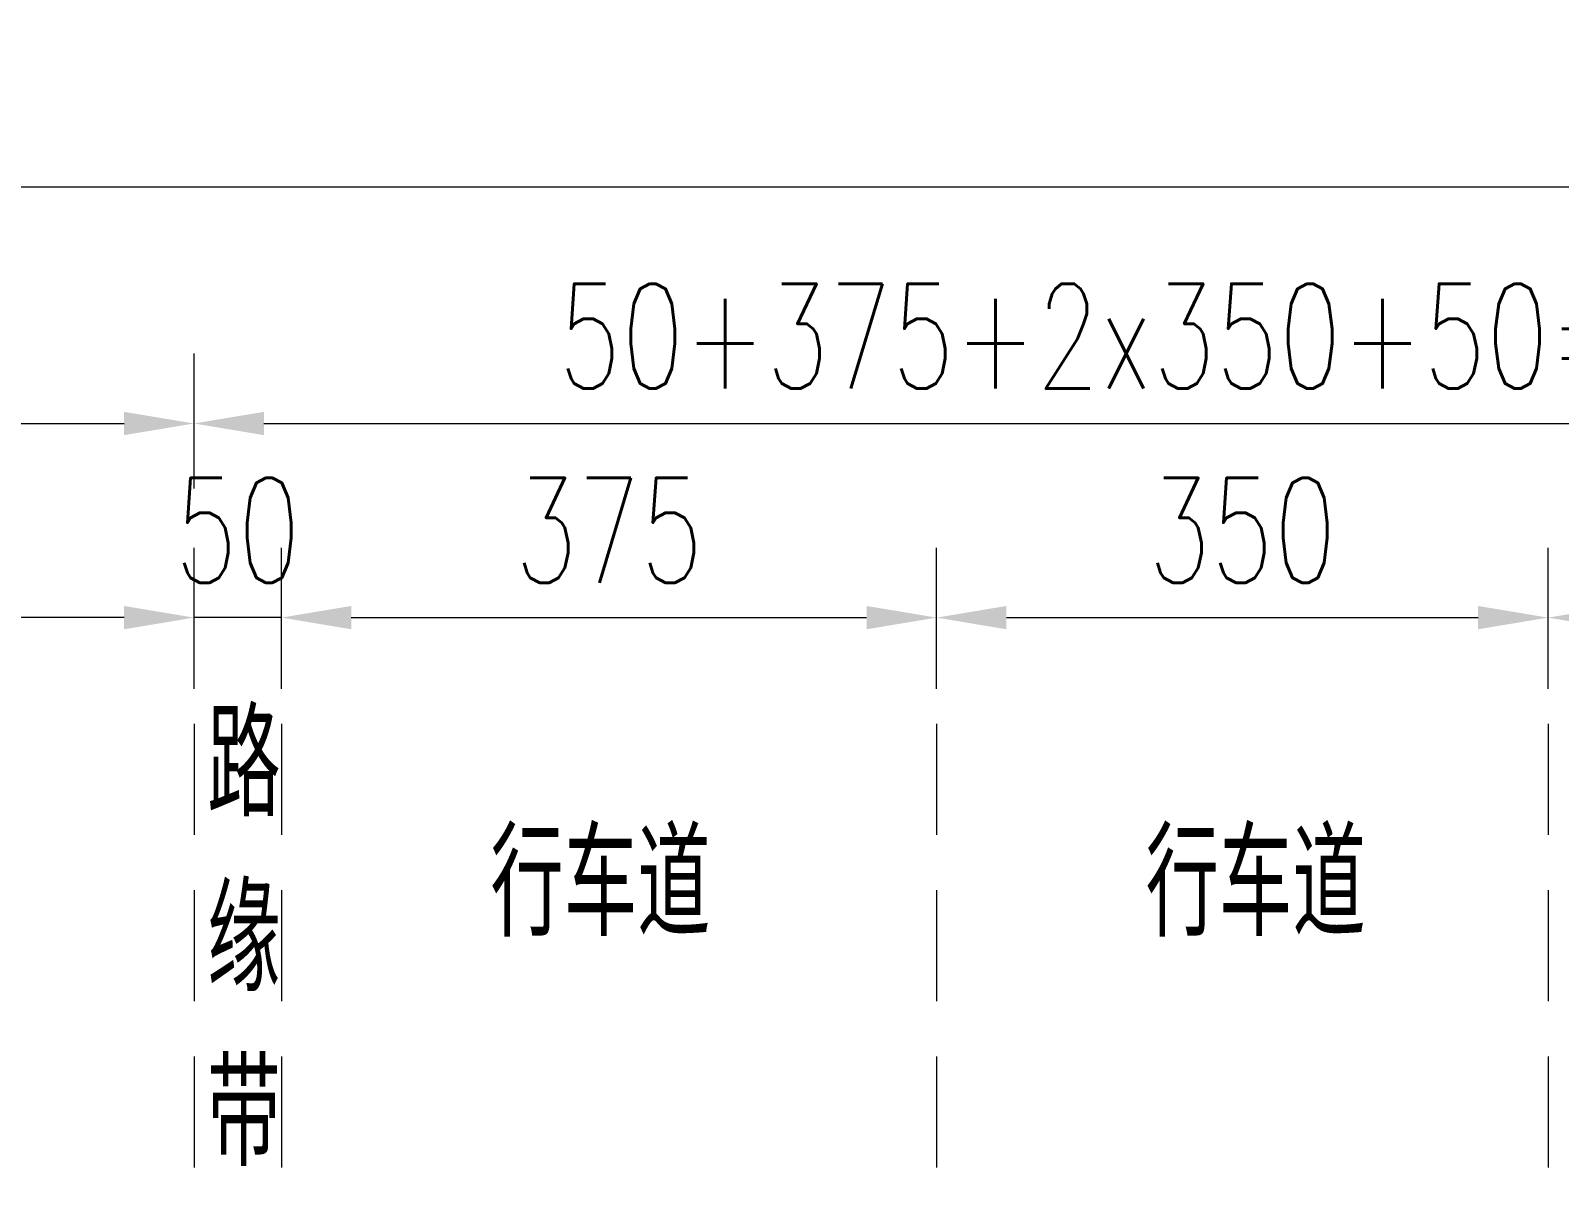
# Model space of a CAD drawing. Extents: x -1568 to -728, y -1287 to -990.
# Drawn here: x -1426.7 to -1382.94, y -1178.85 to -1145.7 of the extents above; entities that cross this region are included whole.
import ezdxf

# ---------------------------------------------------------------- set-up
doc = ezdxf.new("R2010")
doc.units = 0
doc.header["$LTSCALE"] = 5
doc.linetypes.add('DASHED', pattern=[19.05, 12.7, -6.35])
doc.layers.get('Defpoints').update_dxf_attribs({"linetype": 'CONTINUOUS'})
doc.layers.add('文字', color=7, linetype='CONTINUOUS')
doc.layers.add('标注', color=4, linetype='CONTINUOUS', lineweight=15)
doc.styles.get("Standard").update_dxf_attribs({"font": 'simplex1.shx', "width": 0.7, "bigfont": 'hztxt.shx'})
doc.dimstyles.new('比例1：200', dxfattribs={"dimtxt": 3, "dimasz": 2, "dimexe": 2, "dimexo": 1, "dimgap": 1, "dimtad": 1, "dimlfac": 20, "dimzin": 13, "dimdsep": 46, "dimtxsty": 'Standard', "dimcen": -0.09, "dimclrd": 256, "dimclre": 256, "dimclrt": 7, "dimaunit": 1, "dimadec": 0, "dimazin": 2, "dimtfac": 0.0005, "dimtix": 1, "dimtmove": 2, "dimatfit": 3, "dimfxl": 0, "dimtolj": 1, "dimtzin": 13, "dimlwd": -1, "dimlwe": -1, "dimarcsym": 0})

# ---------------------------------------------------------------- blocks, each defined once
blk = doc.blocks.new('*D22')
at = {"layer": 'Defpoints', "color": 0}
for p in [(-1422.019, -1156.953), (-1442.019, -1159.817), (-1422.019, -1159.817)]:
    blk.add_point(p, dxfattribs=at)
at = {"layer": '标注'}
for p, q in [((-1442.019, -1158.817), (-1442.019, -1154.953)), ((-1422.019, -1158.817), (-1422.019, -1154.953)), ((-1440.019, -1156.953), (-1424.019, -1156.953))]:
    blk.add_line(p, q, dxfattribs=at)
for points in [[(-1440.019, -1156.62), (-1440.019, -1157.286), (-1442.019, -1156.953)], [(-1424.019, -1156.62), (-1424.019, -1157.286), (-1422.019, -1156.953)]]:
    blk.add_solid(points, dxfattribs=at)
at = {"layer": '标注', "color": 7, "insert": (-1432.019, -1154.453), "char_height": 3, "attachment_point": 5}
blk.add_mtext('\\A1;400', dxfattribs=at)
blk = doc.blocks.new('*D23')
at = {"layer": 'Defpoints', "color": 0}
for p in [(-1363.269, -1156.953), (-1422.019, -1159.817), (-1363.269, -1159.817)]:
    blk.add_point(p, dxfattribs=at)
at = {"layer": '标注'}
for p, q in [((-1422.019, -1158.817), (-1422.019, -1154.953)), ((-1363.269, -1158.817), (-1363.269, -1154.953)), ((-1420.019, -1156.953), (-1365.269, -1156.953))]:
    blk.add_line(p, q, dxfattribs=at)
for points in [[(-1420.019, -1156.62), (-1420.019, -1157.286), (-1422.019, -1156.953)], [(-1365.269, -1156.62), (-1365.269, -1157.286), (-1363.269, -1156.953)]]:
    blk.add_solid(points, dxfattribs=at)
at = {"layer": '标注', "color": 7, "insert": (-1392.644, -1154.453), "char_height": 3, "attachment_point": 5}
blk.add_mtext('\\A1;50+375+2x350+50=1175', dxfattribs=at)
blk = doc.blocks.new('*D26')
at = {"layer": 'Defpoints', "color": 0}
for p in [(-1240.769, -1150.174), (-1465.769, -1159.817), (-1240.769, -1159.817)]:
    blk.add_point(p, dxfattribs=at)
at = {"layer": '标注'}
for p, q in [((-1465.769, -1156.174), (-1465.769, -1148.174)), ((-1240.769, -1156.174), (-1240.769, -1148.174)), ((-1463.769, -1150.174), (-1242.769, -1150.174))]:
    blk.add_line(p, q, dxfattribs=at)
for points in [[(-1463.769, -1149.84), (-1463.769, -1150.507), (-1465.769, -1150.174)], [(-1242.769, -1149.84), (-1242.769, -1150.507), (-1240.769, -1150.174)]]:
    blk.add_solid(points, dxfattribs=at)
at = {"layer": '标注', "color": 7, "insert": (-1353.269, -1147.674), "char_height": 3, "attachment_point": 5}
blk.add_mtext('\\A1;道路总宽45m', dxfattribs=at)
blk = doc.blocks.new('*D83')
at = {"layer": 'Defpoints', "color": 0}
for p in [(-1365.769, -1162.509), (-1383.269, -1165.547), (-1365.769, -1165.547)]:
    blk.add_point(p, dxfattribs=at)
at = {"layer": '标注'}
for p, q in [((-1383.269, -1164.547), (-1383.269, -1160.509)), ((-1365.769, -1164.547), (-1365.769, -1160.509)), ((-1381.269, -1162.509), (-1367.769, -1162.509))]:
    blk.add_line(p, q, dxfattribs=at)
for points in [[(-1381.269, -1162.176), (-1381.269, -1162.843), (-1383.269, -1162.509)], [(-1367.769, -1162.176), (-1367.769, -1162.843), (-1365.769, -1162.509)]]:
    blk.add_solid(points, dxfattribs=at)
at = {"layer": '标注', "color": 7, "insert": (-1374.519, -1160.009), "char_height": 3, "attachment_point": 5}
blk.add_mtext('\\A1;350', dxfattribs=at)
blk = doc.blocks.new('*D84')
at = {"layer": 'Defpoints', "color": 0}
for p in [(-1383.269, -1162.509), (-1400.769, -1165.547), (-1383.269, -1165.547)]:
    blk.add_point(p, dxfattribs=at)
at = {"layer": '标注'}
for p, q in [((-1400.769, -1164.547), (-1400.769, -1160.509)), ((-1383.269, -1164.547), (-1383.269, -1160.509)), ((-1398.769, -1162.509), (-1385.269, -1162.509))]:
    blk.add_line(p, q, dxfattribs=at)
for points in [[(-1398.769, -1162.176), (-1398.769, -1162.843), (-1400.769, -1162.509)], [(-1385.269, -1162.176), (-1385.269, -1162.843), (-1383.269, -1162.509)]]:
    blk.add_solid(points, dxfattribs=at)
at = {"layer": '标注', "color": 7, "insert": (-1392.019, -1160.009), "char_height": 3, "attachment_point": 5}
blk.add_mtext('\\A1;350', dxfattribs=at)
blk = doc.blocks.new('*D85')
at = {"layer": 'Defpoints', "color": 0}
for p in [(-1400.769, -1162.509), (-1419.519, -1165.547), (-1400.769, -1165.547)]:
    blk.add_point(p, dxfattribs=at)
at = {"layer": '标注'}
for p, q in [((-1419.519, -1164.547), (-1419.519, -1160.509)), ((-1400.769, -1164.547), (-1400.769, -1160.509)), ((-1417.519, -1162.509), (-1402.769, -1162.509))]:
    blk.add_line(p, q, dxfattribs=at)
for points in [[(-1417.519, -1162.176), (-1417.519, -1162.843), (-1419.519, -1162.509)], [(-1402.769, -1162.176), (-1402.769, -1162.843), (-1400.769, -1162.509)]]:
    blk.add_solid(points, dxfattribs=at)
at = {"layer": '标注', "color": 7, "insert": (-1410.144, -1160.009), "char_height": 3, "attachment_point": 5}
blk.add_mtext('\\A1;375', dxfattribs=at)
blk = doc.blocks.new('*D86')
at = {"layer": 'Defpoints', "color": 0}
for p in [(-1442.019, -1162.509), (-1442.019, -1165.547), (-1422.019, -1165.547)]:
    blk.add_point(p, dxfattribs=at)
at = {"layer": '标注'}
for p, q in [((-1442.019, -1164.547), (-1442.019, -1160.509)), ((-1422.019, -1164.547), (-1422.019, -1160.509)), ((-1424.019, -1162.509), (-1440.019, -1162.509))]:
    blk.add_line(p, q, dxfattribs=at)
for points in [[(-1440.019, -1162.176), (-1440.019, -1162.843), (-1442.019, -1162.509)], [(-1424.019, -1162.176), (-1424.019, -1162.843), (-1422.019, -1162.509)]]:
    blk.add_solid(points, dxfattribs=at)
at = {"layer": '标注', "color": 7, "insert": (-1432.019, -1160.009), "char_height": 3, "attachment_point": 5}
blk.add_mtext('\\A1;400', dxfattribs=at)
blk = doc.blocks.new('*D87')
at = {"layer": 'Defpoints', "color": 0}
for p in [(-1422.019, -1162.509), (-1422.019, -1165.547), (-1419.519, -1165.547)]:
    blk.add_point(p, dxfattribs=at)
at = {"layer": '标注'}
for p, q in [((-1422.019, -1164.547), (-1422.019, -1160.509)), ((-1419.519, -1164.547), (-1419.519, -1160.509)), ((-1424.019, -1162.509), (-1426.019, -1162.509)), ((-1419.519, -1162.509), (-1422.019, -1162.509)), ((-1417.519, -1162.509), (-1415.519, -1162.509))]:
    blk.add_line(p, q, dxfattribs=at)
for points in [[(-1424.019, -1162.176), (-1424.019, -1162.843), (-1422.019, -1162.509)], [(-1417.519, -1162.176), (-1417.519, -1162.843), (-1419.519, -1162.509)]]:
    blk.add_solid(points, dxfattribs=at)
at = {"layer": '标注', "color": 7, "insert": (-1420.769, -1160.009), "char_height": 3, "attachment_point": 5}
blk.add_mtext('\\A1;50', dxfattribs=at)

msp = doc.modelspace()

# ---------------------------------------------------------------- linework, layer by layer
at = {"layer": '标注', "linetype": 'DASHED', "ltscale": 0.05}
for p, q in [((-1422.01889, -1165.54734), (-1422.01889, -1178.84886)), ((-1419.51889, -1165.54734), (-1419.51889, -1178.84886)), ((-1400.76889, -1165.54734), (-1400.76889, -1178.84886)), ((-1383.26889, -1165.54734), (-1383.26889, -1178.84886))]:
    msp.add_line(p, q, dxfattribs=at)

# ---------------------------------------------------------------- texts
at = {"layer": '文字', "width": 0.7}
for p in [(-1413.53652, -1171.62754), (-1394.78652, -1171.62754)]:
    msp.add_text('行车道', height=3, dxfattribs=at).set_placement(p)
at = {"layer": '文字', "insert": (-1421.6404, -1165.20364), "char_height": 3, "width": 2.4693725, "attachment_point": 1}
msp.add_mtext('路缘带', dxfattribs=at)

# ---------------------------------------------------------------- dimensions: what is measured, and where the dimension line sits
at = {"layer": '标注'}
for base, p1, p2, text, picture, middle in [((-1240.76889, -1150.1735), (-1465.76889, -1159.81742), (-1240.76889, -1159.81742), '道路总宽45m', '*D26', (-1353.26889, -1147.6735)), ((-1363.26889, -1156.95295), (-1422.01889, -1159.81742), (-1363.26889, -1159.81742), '50+375+2x350+50=1175', '*D23', (-1392.64389, -1154.45295))]:
    dim = msp.add_linear_dim(base=base, p1=p1, p2=p2, text=text, dimstyle='比例1：200', override={"dimtxsty": 'Standard'}, dxfattribs=at)
    dim.commit()
    dim.dimension.update_dxf_attribs({"geometry": picture, "text_midpoint": middle})
for base, p1, p2, picture, middle in [((-1422.01889, -1156.95295), (-1442.01889, -1159.81742), (-1422.01889, -1159.81742), '*D22', (-1432.01889, -1154.45295)), ((-1422.01889, -1162.50938), (-1419.51889, -1165.54734), (-1422.01889, -1165.54734), '*D87', (-1420.76889, -1160.00938))]:
    dim = msp.add_linear_dim(base=base, p1=p1, p2=p2, dimstyle='比例1：200', override={"dimtxsty": 'Standard'}, dxfattribs=at)
    dim.commit()
    dim.dimension.update_dxf_attribs({"geometry": picture, "text_midpoint": middle})
for base, p1, p2, picture, middle in [((-1442.01889, -1162.50938), (-1422.01889, -1165.54734), (-1442.01889, -1165.54734), '*D86', (-1432.01889, -1160.00938)), ((-1400.76889, -1162.50938), (-1419.51889, -1165.54734), (-1400.76889, -1165.54734), '*D85', (-1410.14389, -1160.00938)), ((-1383.26889, -1162.50938), (-1400.76889, -1165.54734), (-1383.26889, -1165.54734), '*D84', (-1392.01889, -1160.00938)), ((-1365.76889, -1162.50938), (-1383.26889, -1165.54734), (-1365.76889, -1165.54734), '*D83', (-1374.51889, -1160.00938))]:
    dim = msp.add_linear_dim(base=base, p1=p1, p2=p2, angle=180, dimstyle='比例1：200', override={"dimtxsty": 'Standard'}, dxfattribs=at)
    dim.commit()
    dim.dimension.update_dxf_attribs({"geometry": picture, "text_midpoint": middle})

doc.saveas('drawing.dxf')
